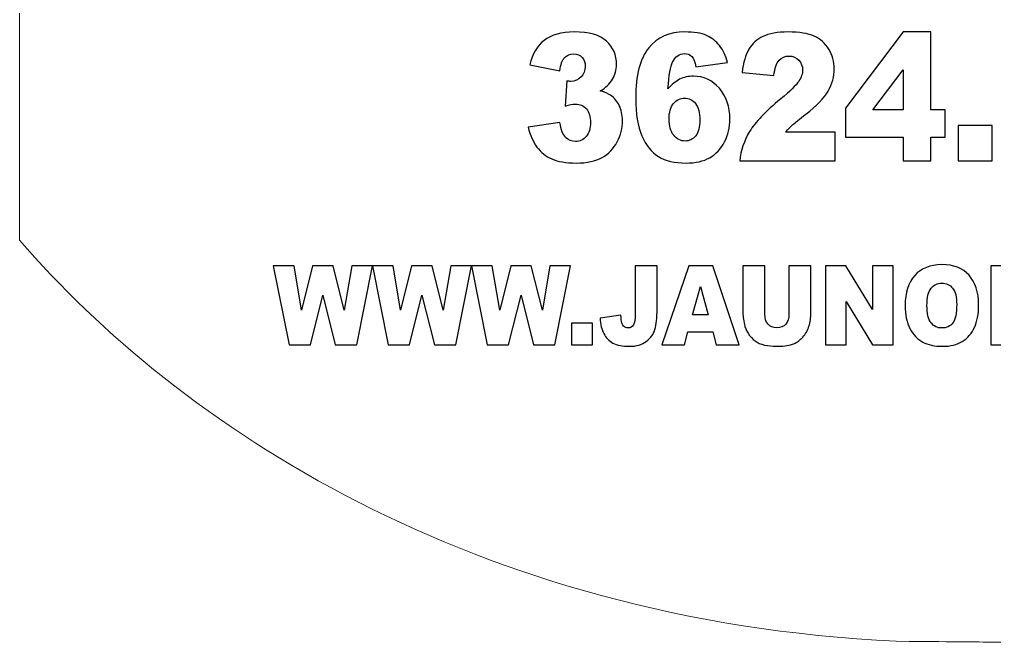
# Model space of a CAD drawing. Header units: millimetres. Extents: x -36.6 to 36.6, y -61.5 to 34.1.
# Drawn here: x -36.63 to 0.76, y -61.48 to -37.58 of the extents above; entities that cross this region are included whole.
import ezdxf

# ---------------------------------------------------------------- set-up
doc = ezdxf.new("R2010")
doc.units = ezdxf.units.MM
doc.header["$MEASUREMENT"] = 0
doc.layers.add('Camada 1', color=7, linetype='Continuous')

msp = doc.modelspace()

# ---------------------------------------------------------------- linework, layer by layer
at = {"layer": 'Camada 1', "color": 240, "lineweight": 9}
msp.add_open_spline([(2.6558, -61.481), (13.2962, -59.6781), (24.0789, -58.4279), (36.6337, -44.917), (36.6337, -44.917), (36.6337, -44.917), (36.6337, -35.8529), (36.6337, -35.8529), (36.6337, -35.8529), (36.6337, -35.8529), (33.5469, -29.9349), (33.5469, -29.9349), (33.5469, -29.9349), (33.5469, -29.9349), (33.8355, -20.6346), (33.8355, -20.6346), (33.8355, -20.6346), (33.8355, -20.6346), (32.3837, -16.1027), (32.3837, -16.1027), (32.3837, -16.1027), (32.3837, -16.1027), (33.8355, -11.5709), (33.8355, -11.5709), (33.8355, -11.5709), (33.8355, -11.5709), (33.5469, -2.2706), (33.5469, -2.2706), (33.5469, -2.2706), (33.5469, -2.2706), (36.6337, 3.6474), (36.6337, 3.6474), (36.6337, 3.6474), (36.6337, 3.6474), (36.6337, 12.7115), (36.6337, 12.7115), (36.6337, 12.7115), (24.0789, 26.2224), (13.2962, 27.4726), (2.6558, 29.2755), (2.6558, 29.2755), (2.6558, 29.2755), (2.6558, 31.2407), (2.6558, 31.2407), (2.6558, 31.2407), (2.6558, 31.2407), (2.6159, 31.2407), (2.6159, 31.2407), (2.6159, 31.2407), (2.6159, 32.8047), (1.3658, 34.0726), (-0.1763, 34.0726), (-0.1763, 34.0726), (-1.7184, 34.0726), (-2.9685, 32.8047), (-2.9685, 31.2407), (-2.9685, 31.2407), (-2.9685, 31.2407), (-3.0084, 31.2407), (-3.0084, 31.2407), (-3.0084, 31.2407), (-3.0084, 31.2407), (-3.0084, 29.2299), (-3.0084, 29.2299), (-3.0084, 29.2299), (-19.2991, 28.4304), (-30.5081, 20.9288), (-36.6336, 13.8361), (-36.6336, 13.8361), (-36.6336, 13.8361), (-36.6335, 3.6474), (-36.6335, 3.6474), (-36.6335, 3.6474), (-36.6335, 3.6474), (-33.5467, -2.2706), (-33.5467, -2.2706), (-33.5467, -2.2706), (-33.5467, -2.2706), (-33.8353, -11.5709), (-33.8353, -11.5709), (-33.8353, -11.5709), (-33.8353, -11.5709), (-32.3835, -16.1027), (-32.3835, -16.1027), (-32.3835, -16.1027), (-32.3835, -16.1027), (-33.8353, -20.6346), (-33.8353, -20.6346), (-33.8353, -20.6346), (-33.8353, -20.6346), (-33.5467, -29.9349), (-33.5467, -29.9349), (-33.5467, -29.9349), (-33.5467, -29.9349), (-36.6335, -35.8529), (-36.6335, -35.8529), (-36.6335, -35.8529), (-36.6335, -35.8529), (-36.6336, -46.0416), (-36.6336, -46.0416), (-36.6336, -46.0416), (-30.5081, -53.1343), (-19.2991, -60.6359), (-3.0084, -61.4354), (-3.0084, -61.4354), (2.6558, -61.481), (-3.0084, -61.4354), (2.6558, -61.481)], degree=3, knots=[0, 0, 0, 0, 0.0357143, 0.0357143, 0.0357143, 0.0357143, 0.0714286, 0.0714286, 0.0714286, 0.0714286, 0.1071429, 0.1071429, 0.1071429, 0.1071429, 0.1428571, 0.1428571, 0.1428571, 0.1428571, 0.1785714, 0.1785714, 0.1785714, 0.1785714, 0.2142857, 0.2142857, 0.2142857, 0.2142857, 0.25, 0.25, 0.25, 0.25, 0.2857143, 0.2857143, 0.2857143, 0.2857143, 0.3214286, 0.3214286, 0.3214286, 0.3214286, 0.3571429, 0.3571429, 0.3571429, 0.3571429, 0.3928571, 0.3928571, 0.3928571, 0.3928571, 0.4285714, 0.4285714, 0.4285714, 0.4285714, 0.4642857, 0.4642857, 0.4642857, 0.4642857, 0.5, 0.5, 0.5, 0.5, 0.5357143, 0.5357143, 0.5357143, 0.5357143, 0.5714286, 0.5714286, 0.5714286, 0.5714286, 0.6071429, 0.6071429, 0.6071429, 0.6071429, 0.6428571, 0.6428571, 0.6428571, 0.6428571, 0.6785714, 0.6785714, 0.6785714, 0.6785714, 0.7142857, 0.7142857, 0.7142857, 0.7142857, 0.75, 0.75, 0.75, 0.75, 0.7857143, 0.7857143, 0.7857143, 0.7857143, 0.8214286, 0.8214286, 0.8214286, 0.8214286, 0.8571429, 0.8571429, 0.8571429, 0.8571429, 0.8928571, 0.8928571, 0.8928571, 0.8928571, 0.9285714, 0.9285714, 0.9285714, 0.9285714, 1, 1, 1, 1], dxfattribs=at)
at = {"layer": 'Camada 1', "color": 250}
for points, knots in [([(-15.9088, -39.544), (-15.9088, -39.544), (-17.0605, -39.3164), (-17.0605, -39.3164), (-17.0605, -39.3164), (-16.9645, -38.9098), (-16.7818, -38.5983), (-16.5092, -38.3809), (-16.5092, -38.3809), (-16.2376, -38.1645), (-15.8527, -38.0558), (-15.3555, -38.0558), (-15.3555, -38.0558), (-14.7837, -38.0558), (-14.3712, -38.1736), (-14.1161, -38.4103), (-14.1161, -38.4103), (-13.8618, -38.647), (-13.7342, -38.9449), (-13.7342, -39.3028), (-13.7342, -39.3028), (-13.7342, -39.5123), (-13.7863, -39.7026), (-13.8893, -39.8725), (-13.8893, -39.8725), (-13.9925, -40.0424), (-14.1477, -40.1919), (-14.3559, -40.3199), (-14.3559, -40.3199), (-14.1865, -40.3663), (-14.0568, -40.4207), (-13.968, -40.483), (-13.968, -40.483), (-13.822, -40.5826), (-13.7097, -40.714), (-13.629, -40.876), (-13.629, -40.876), (-13.5484, -41.0391), (-13.5076, -41.2327), (-13.5076, -41.4581), (-13.5076, -41.4581), (-13.5076, -41.7413), (-13.5739, -42.0131), (-13.7076, -42.2736), (-13.7076, -42.2736), (-13.8414, -42.533), (-14.0333, -42.7334), (-14.2845, -42.8739), (-14.2845, -42.8739), (-14.5357, -43.0143), (-14.8654, -43.0845), (-15.2748, -43.0845), (-15.2748, -43.0845), (-15.673, -43.0845), (-15.9874, -43.0324), (-16.2172, -42.9282), (-16.2172, -42.9282), (-16.4479, -42.824), (-16.6368, -42.6723), (-16.7858, -42.4718), (-16.7858, -42.4718), (-16.9339, -42.2713), (-17.0482, -42.0188), (-17.1279, -41.7152), (-17.1279, -41.7152), (-17.1279, -41.7152), (-15.9088, -41.5352), (-15.9088, -41.5352), (-15.9088, -41.5352), (-15.8609, -41.8081), (-15.7874, -41.9984), (-15.6863, -42.1037), (-15.6863, -42.1037), (-15.5862, -42.209), (-15.4586, -42.2623), (-15.3024, -42.2623), (-15.3024, -42.2623), (-15.1401, -42.2623), (-15.0042, -42.1955), (-14.8951, -42.0629), (-14.8951, -42.0629), (-14.7868, -41.9304), (-14.7327, -41.7537), (-14.7327, -41.5318), (-14.7327, -41.5318), (-14.7327, -41.3064), (-14.7847, -41.1319), (-14.8889, -41.0074), (-14.8889, -41.0074), (-14.9931, -40.8839), (-15.1349, -40.8216), (-15.3136, -40.8216), (-15.3136, -40.8216), (-15.4086, -40.8216), (-15.5403, -40.8477), (-15.7067, -40.9009), (-15.7067, -40.9009), (-15.7067, -40.9009), (-15.6434, -39.9348), (-15.6434, -39.9348), (-15.6434, -39.9348), (-15.577, -39.9461), (-15.525, -39.9518), (-15.4872, -39.9518), (-15.4872, -39.9518), (-15.3299, -39.9518), (-15.1982, -39.8951), (-15.0931, -39.783), (-15.0931, -39.783), (-14.9879, -39.6709), (-14.9348, -39.5384), (-14.9348, -39.3843), (-14.9348, -39.3843), (-14.9348, -39.236), (-14.9747, -39.1182), (-15.0533, -39.031), (-15.0533, -39.031), (-15.133, -38.9426), (-15.2421, -38.8985), (-15.38, -38.8985), (-15.38, -38.8985), (-15.5229, -38.8985), (-15.6383, -38.946), (-15.7282, -39.0423), (-15.7282, -39.0423), (-15.817, -39.1374), (-15.8772, -39.3051), (-15.9088, -39.544)], [0, 0, 0, 0, 0.030303, 0.030303, 0.030303, 0.030303, 0.0606061, 0.0606061, 0.0606061, 0.0606061, 0.0909091, 0.0909091, 0.0909091, 0.0909091, 0.1212121, 0.1212121, 0.1212121, 0.1212121, 0.1515152, 0.1515152, 0.1515152, 0.1515152, 0.1818182, 0.1818182, 0.1818182, 0.1818182, 0.2121212, 0.2121212, 0.2121212, 0.2121212, 0.2424242, 0.2424242, 0.2424242, 0.2424242, 0.2727273, 0.2727273, 0.2727273, 0.2727273, 0.3030303, 0.3030303, 0.3030303, 0.3030303, 0.3333333, 0.3333333, 0.3333333, 0.3333333, 0.3636364, 0.3636364, 0.3636364, 0.3636364, 0.3939394, 0.3939394, 0.3939394, 0.3939394, 0.4242424, 0.4242424, 0.4242424, 0.4242424, 0.4545455, 0.4545455, 0.4545455, 0.4545455, 0.4848485, 0.4848485, 0.4848485, 0.4848485, 0.5151515, 0.5151515, 0.5151515, 0.5151515, 0.5454545, 0.5454545, 0.5454545, 0.5454545, 0.5757576, 0.5757576, 0.5757576, 0.5757576, 0.6060606, 0.6060606, 0.6060606, 0.6060606, 0.6363636, 0.6363636, 0.6363636, 0.6363636, 0.6666667, 0.6666667, 0.6666667, 0.6666667, 0.6969697, 0.6969697, 0.6969697, 0.6969697, 0.7272727, 0.7272727, 0.7272727, 0.7272727, 0.7575758, 0.7575758, 0.7575758, 0.7575758, 0.7878788, 0.7878788, 0.7878788, 0.7878788, 0.8181818, 0.8181818, 0.8181818, 0.8181818, 0.8484848, 0.8484848, 0.8484848, 0.8484848, 0.8787879, 0.8787879, 0.8787879, 0.8787879, 0.9090909, 0.9090909, 0.9090909, 0.9090909, 0.9393939, 0.9393939, 0.9393939, 0.9393939, 1, 1, 1, 1]), ([(-9.4768, -39.2303), (-9.4768, -39.2303), (-10.6896, -39.3945), (-10.6896, -39.3945), (-10.6896, -39.3945), (-10.7214, -39.2077), (-10.7744, -39.0763), (-10.8489, -39.0004), (-10.8489, -39.0004), (-10.9245, -38.9234), (-11.0164, -38.8849), (-11.1257, -38.8849), (-11.1257, -38.8849), (-11.3227, -38.8849), (-11.4758, -38.9947), (-11.585, -39.2156), (-11.585, -39.2156), (-11.6647, -39.3753), (-11.7239, -39.7151), (-11.7617, -40.2361), (-11.7617, -40.2361), (-11.6157, -40.0718), (-11.4667, -39.9506), (-11.3135, -39.8725), (-11.3135, -39.8725), (-11.1593, -39.7943), (-10.9827, -39.7547), (-10.7816, -39.7547), (-10.7816, -39.7547), (-10.3905, -39.7547), (-10.0597, -39.9099), (-9.7902, -40.2191), (-9.7902, -40.2191), (-9.5197, -40.5294), (-9.3849, -40.9224), (-9.3849, -41.3981), (-9.3849, -41.3981), (-9.3849, -41.7186), (-9.4533, -42.012), (-9.5901, -42.2781), (-9.5901, -42.2781), (-9.7269, -42.5432), (-9.9158, -42.7448), (-10.1578, -42.8807), (-10.1578, -42.8807), (-10.4007, -43.0166), (-10.704, -43.0845), (-11.0695, -43.0845), (-11.0695, -43.0845), (-11.5085, -43.0845), (-11.8597, -43.0019), (-12.1252, -42.8354), (-12.1252, -42.8354), (-12.3906, -42.67), (-12.6029, -42.405), (-12.7612, -42.0414), (-12.7612, -42.0414), (-12.9194, -41.6779), (-12.9991, -41.1965), (-12.9991, -40.5962), (-12.9991, -40.5962), (-12.9991, -39.7185), (-12.8327, -39.0763), (-12.4988, -38.6674), (-12.4988, -38.6674), (-12.166, -38.2597), (-11.7045, -38.0558), (-11.1134, -38.0558), (-11.1134, -38.0558), (-10.7642, -38.0558), (-10.4885, -38.1), (-10.2864, -38.1895), (-10.2864, -38.1895), (-10.0842, -38.2789), (-9.9158, -38.4103), (-9.7821, -38.5813), (-9.7821, -38.5813), (-9.6483, -38.7535), (-9.5462, -38.9698), (-9.4768, -39.2303)], [0, 0, 0, 0, 0.047619, 0.047619, 0.047619, 0.047619, 0.0952381, 0.0952381, 0.0952381, 0.0952381, 0.1428571, 0.1428571, 0.1428571, 0.1428571, 0.1904762, 0.1904762, 0.1904762, 0.1904762, 0.2380952, 0.2380952, 0.2380952, 0.2380952, 0.2857143, 0.2857143, 0.2857143, 0.2857143, 0.3333333, 0.3333333, 0.3333333, 0.3333333, 0.3809524, 0.3809524, 0.3809524, 0.3809524, 0.4285714, 0.4285714, 0.4285714, 0.4285714, 0.4761905, 0.4761905, 0.4761905, 0.4761905, 0.5238095, 0.5238095, 0.5238095, 0.5238095, 0.5714286, 0.5714286, 0.5714286, 0.5714286, 0.6190476, 0.6190476, 0.6190476, 0.6190476, 0.6666667, 0.6666667, 0.6666667, 0.6666667, 0.7142857, 0.7142857, 0.7142857, 0.7142857, 0.7619048, 0.7619048, 0.7619048, 0.7619048, 0.8095238, 0.8095238, 0.8095238, 0.8095238, 0.8571429, 0.8571429, 0.8571429, 0.8571429, 0.9047619, 0.9047619, 0.9047619, 0.9047619, 1, 1, 1, 1]), ([(-5.354, -43.003), (-5.354, -43.003), (-9.0111, -43.003), (-9.0111, -43.003), (-9.0111, -43.003), (-8.9693, -42.6032), (-8.8416, -42.226), (-8.6293, -41.8738), (-8.6293, -41.8738), (-8.4169, -41.5204), (-8.0187, -41.1036), (-7.4348, -40.6234), (-7.4348, -40.6234), (-7.0774, -40.3289), (-6.8487, -40.1058), (-6.7476, -39.9529), (-6.7476, -39.9529), (-6.6475, -39.8), (-6.5975, -39.655), (-6.5975, -39.518), (-6.5975, -39.518), (-6.5975, -39.3696), (-6.6465, -39.2428), (-6.7456, -39.1374), (-6.7456, -39.1374), (-6.8446, -39.0321), (-6.9692, -38.98), (-7.1193, -38.98), (-7.1193, -38.98), (-7.2745, -38.98), (-7.402, -39.0344), (-7.5011, -39.1431), (-7.5011, -39.1431), (-7.6002, -39.253), (-7.6665, -39.4444), (-7.7002, -39.7207), (-7.7002, -39.7207), (-7.7002, -39.7207), (-8.9192, -39.6109), (-8.9192, -39.6109), (-8.9192, -39.6109), (-8.8712, -39.2292), (-8.7834, -38.9324), (-8.6558, -38.7184), (-8.6558, -38.7184), (-8.5282, -38.5043), (-8.3485, -38.3412), (-8.1168, -38.2268), (-8.1168, -38.2268), (-7.8839, -38.1124), (-7.5624, -38.0558), (-7.1519, -38.0558), (-7.1519, -38.0558), (-6.7232, -38.0558), (-6.3903, -38.1102), (-6.1514, -38.2189), (-6.1514, -38.2189), (-5.9135, -38.3265), (-5.7256, -38.493), (-5.5899, -38.7172), (-5.5899, -38.7172), (-5.453, -38.9426), (-5.3846, -39.1941), (-5.3846, -39.4727), (-5.3846, -39.4727), (-5.3846, -39.7683), (-5.4632, -40.0514), (-5.6195, -40.3221), (-5.6195, -40.3221), (-5.7757, -40.5917), (-6.0605, -40.8884), (-6.474, -41.2112), (-6.474, -41.2112), (-6.719, -41.3992), (-6.8834, -41.5318), (-6.9661, -41.6065), (-6.9661, -41.6065), (-7.0489, -41.6824), (-7.1459, -41.7798), (-7.2581, -41.9021), (-7.2581, -41.9021), (-7.2581, -41.9021), (-5.354, -41.9021), (-5.354, -41.9021), (-5.354, -41.9021), (-5.354, -41.9021), (-5.354, -43.003), (-5.354, -43.003)], [0, 0, 0, 0, 0.0434783, 0.0434783, 0.0434783, 0.0434783, 0.0869565, 0.0869565, 0.0869565, 0.0869565, 0.1304348, 0.1304348, 0.1304348, 0.1304348, 0.173913, 0.173913, 0.173913, 0.173913, 0.2173913, 0.2173913, 0.2173913, 0.2173913, 0.2608696, 0.2608696, 0.2608696, 0.2608696, 0.3043478, 0.3043478, 0.3043478, 0.3043478, 0.3478261, 0.3478261, 0.3478261, 0.3478261, 0.3913043, 0.3913043, 0.3913043, 0.3913043, 0.4347826, 0.4347826, 0.4347826, 0.4347826, 0.4782609, 0.4782609, 0.4782609, 0.4782609, 0.5217391, 0.5217391, 0.5217391, 0.5217391, 0.5652174, 0.5652174, 0.5652174, 0.5652174, 0.6086957, 0.6086957, 0.6086957, 0.6086957, 0.6521739, 0.6521739, 0.6521739, 0.6521739, 0.6956522, 0.6956522, 0.6956522, 0.6956522, 0.7391304, 0.7391304, 0.7391304, 0.7391304, 0.7826087, 0.7826087, 0.7826087, 0.7826087, 0.826087, 0.826087, 0.826087, 0.826087, 0.8695652, 0.8695652, 0.8695652, 0.8695652, 0.9130435, 0.9130435, 0.9130435, 0.9130435, 1, 1, 1, 1]), ([(-2.7383, -42.0924), (-2.7383, -42.0924), (-4.9558, -42.0924), (-4.9558, -42.0924), (-4.9558, -42.0924), (-4.9558, -42.0924), (-4.9558, -40.9813), (-4.9558, -40.9813), (-4.9558, -40.9813), (-4.9558, -40.9813), (-2.7383, -38.0558), (-2.7383, -38.0558), (-2.7383, -38.0558), (-2.7383, -38.0558), (-1.6785, -38.0558), (-1.6785, -38.0558), (-1.6785, -38.0558), (-1.6785, -38.0558), (-1.6785, -41.0459), (-1.6785, -41.0459), (-1.6785, -41.0459), (-1.6785, -41.0459), (-1.1272, -41.0459), (-1.1272, -41.0459), (-1.1272, -41.0459), (-1.1272, -41.0459), (-1.1272, -42.0924), (-1.1272, -42.0924), (-1.1272, -42.0924), (-1.1272, -42.0924), (-1.6785, -42.0924), (-1.6785, -42.0924), (-1.6785, -42.0924), (-1.6785, -42.0924), (-1.6785, -43.003), (-1.6785, -43.003), (-1.6785, -43.003), (-1.6785, -43.003), (-2.7383, -43.003), (-2.7383, -43.003), (-2.7383, -43.003), (-2.7383, -43.003), (-2.7383, -42.0924), (-2.7383, -42.0924)], [0, 0, 0, 0, 0.0833333, 0.0833333, 0.0833333, 0.0833333, 0.1666667, 0.1666667, 0.1666667, 0.1666667, 0.25, 0.25, 0.25, 0.25, 0.3333333, 0.3333333, 0.3333333, 0.3333333, 0.4166667, 0.4166667, 0.4166667, 0.4166667, 0.5, 0.5, 0.5, 0.5, 0.5833333, 0.5833333, 0.5833333, 0.5833333, 0.6666667, 0.6666667, 0.6666667, 0.6666667, 0.75, 0.75, 0.75, 0.75, 0.8333333, 0.8333333, 0.8333333, 0.8333333, 1, 1, 1, 1]), ([(-2.7383, -41.0459), (-2.7383, -41.0459), (-2.7383, -39.5101), (-2.7383, -39.5101), (-2.7383, -39.5101), (-2.7383, -39.5101), (-3.9094, -41.0459), (-3.9094, -41.0459), (-3.9094, -41.0459), (-3.9094, -41.0459), (-2.7383, -41.0459), (-2.7383, -41.0459)], [0, 0, 0, 0, 0.25, 0.25, 0.25, 0.25, 0.5, 0.5, 0.5, 0.5, 1, 1, 1, 1]), ([(-11.7198, -41.3981), (-11.7198, -41.662), (-11.6596, -41.8681), (-11.5401, -42.0176), (-11.5401, -42.0176), (-11.4197, -42.1671), (-11.2737, -42.2419), (-11.1001, -42.2419), (-11.1001, -42.2419), (-10.9398, -42.2419), (-10.8061, -42.1739), (-10.6978, -42.0392), (-10.6978, -42.0392), (-10.5907, -41.9044), (-10.5366, -41.7028), (-10.5366, -41.4343), (-10.5366, -41.4343), (-10.5366, -41.1603), (-10.5926, -40.9507), (-10.704, -40.8069), (-10.704, -40.8069), (-10.8163, -40.663), (-10.9551, -40.5906), (-11.1205, -40.5906), (-11.1205, -40.5906), (-11.29, -40.5906), (-11.433, -40.6608), (-11.5473, -40.8001), (-11.5473, -40.8001), (-11.6626, -40.9394), (-11.7198, -41.1387), (-11.7198, -41.3981)], [0, 0, 0, 0, 0.1111111, 0.1111111, 0.1111111, 0.1111111, 0.2222222, 0.2222222, 0.2222222, 0.2222222, 0.3333333, 0.3333333, 0.3333333, 0.3333333, 0.4444444, 0.4444444, 0.4444444, 0.4444444, 0.5555556, 0.5555556, 0.5555556, 0.5555556, 0.6666667, 0.6666667, 0.6666667, 0.6666667, 0.7777778, 0.7777778, 0.7777778, 0.7777778, 1, 1, 1, 1]), ([(-0.6249, -41.6507), (-0.6249, -41.6507), (0.6738, -41.6507), (0.6738, -41.6507), (0.6738, -41.6507), (0.6738, -41.6507), (0.6738, -43.003), (0.6738, -43.003), (0.6738, -43.003), (0.6738, -43.003), (-0.6249, -43.003), (-0.6249, -43.003), (-0.6249, -43.003), (-0.6249, -43.003), (-0.6249, -41.6507), (-0.6249, -41.6507)], [0, 0, 0, 0, 0.2, 0.2, 0.2, 0.2, 0.4, 0.4, 0.4, 0.4, 0.6, 0.6, 0.6, 0.6, 1, 1, 1, 1]), ([(-26.8993, -47.0353), (-26.8993, -47.0353), (-26.1013, -47.0353), (-26.1013, -47.0353), (-26.1013, -47.0353), (-26.1013, -47.0353), (-25.8144, -48.7264), (-25.8144, -48.7264), (-25.8144, -48.7264), (-25.8144, -48.7264), (-25.3939, -47.0353), (-25.3939, -47.0353), (-25.3939, -47.0353), (-25.3939, -47.0353), (-24.6022, -47.0353), (-24.6022, -47.0353), (-24.6022, -47.0353), (-24.6022, -47.0353), (-24.1785, -48.7292), (-24.1785, -48.7292), (-24.1785, -48.7292), (-24.1785, -48.7292), (-23.8897, -47.0353), (-23.8897, -47.0353), (-23.8897, -47.0353), (-23.8897, -47.0353), (-23.0955, -47.0353), (-23.0955, -47.0353), (-23.0955, -47.0353), (-23.0955, -47.0353), (-23.6953, -50.0662), (-23.6953, -50.0662), (-23.6953, -50.0662), (-23.6953, -50.0662), (-24.5199, -50.0662), (-24.5199, -50.0662), (-24.5199, -50.0662), (-24.5199, -50.0662), (-24.9974, -48.1578), (-24.9974, -48.1578), (-24.9974, -48.1578), (-24.9974, -48.1578), (-25.4718, -50.0662), (-25.4718, -50.0662), (-25.4718, -50.0662), (-25.4718, -50.0662), (-26.2951, -50.0662), (-26.2951, -50.0662), (-26.2951, -50.0662), (-26.2951, -50.0662), (-26.8993, -47.0353), (-26.8993, -47.0353)], [0, 0, 0, 0, 0.0714286, 0.0714286, 0.0714286, 0.0714286, 0.1428571, 0.1428571, 0.1428571, 0.1428571, 0.2142857, 0.2142857, 0.2142857, 0.2142857, 0.2857143, 0.2857143, 0.2857143, 0.2857143, 0.3571429, 0.3571429, 0.3571429, 0.3571429, 0.4285714, 0.4285714, 0.4285714, 0.4285714, 0.5, 0.5, 0.5, 0.5, 0.5714286, 0.5714286, 0.5714286, 0.5714286, 0.6428571, 0.6428571, 0.6428571, 0.6428571, 0.7142857, 0.7142857, 0.7142857, 0.7142857, 0.7857143, 0.7857143, 0.7857143, 0.7857143, 0.8571429, 0.8571429, 0.8571429, 0.8571429, 1, 1, 1, 1]), ([(-23.0993, -47.0353), (-23.0993, -47.0353), (-22.3013, -47.0353), (-22.3013, -47.0353), (-22.3013, -47.0353), (-22.3013, -47.0353), (-22.0144, -48.7264), (-22.0144, -48.7264), (-22.0144, -48.7264), (-22.0144, -48.7264), (-21.5939, -47.0353), (-21.5939, -47.0353), (-21.5939, -47.0353), (-21.5939, -47.0353), (-20.8022, -47.0353), (-20.8022, -47.0353), (-20.8022, -47.0353), (-20.8022, -47.0353), (-20.3785, -48.7292), (-20.3785, -48.7292), (-20.3785, -48.7292), (-20.3785, -48.7292), (-20.0897, -47.0353), (-20.0897, -47.0353), (-20.0897, -47.0353), (-20.0897, -47.0353), (-19.2955, -47.0353), (-19.2955, -47.0353), (-19.2955, -47.0353), (-19.2955, -47.0353), (-19.8953, -50.0662), (-19.8953, -50.0662), (-19.8953, -50.0662), (-19.8953, -50.0662), (-20.7199, -50.0662), (-20.7199, -50.0662), (-20.7199, -50.0662), (-20.7199, -50.0662), (-21.1974, -48.1578), (-21.1974, -48.1578), (-21.1974, -48.1578), (-21.1974, -48.1578), (-21.6718, -50.0662), (-21.6718, -50.0662), (-21.6718, -50.0662), (-21.6718, -50.0662), (-22.4951, -50.0662), (-22.4951, -50.0662), (-22.4951, -50.0662), (-22.4951, -50.0662), (-23.0993, -47.0353), (-23.0993, -47.0353)], [0, 0, 0, 0, 0.0714286, 0.0714286, 0.0714286, 0.0714286, 0.1428571, 0.1428571, 0.1428571, 0.1428571, 0.2142857, 0.2142857, 0.2142857, 0.2142857, 0.2857143, 0.2857143, 0.2857143, 0.2857143, 0.3571429, 0.3571429, 0.3571429, 0.3571429, 0.4285714, 0.4285714, 0.4285714, 0.4285714, 0.5, 0.5, 0.5, 0.5, 0.5714286, 0.5714286, 0.5714286, 0.5714286, 0.6428571, 0.6428571, 0.6428571, 0.6428571, 0.7142857, 0.7142857, 0.7142857, 0.7142857, 0.7857143, 0.7857143, 0.7857143, 0.7857143, 0.8571429, 0.8571429, 0.8571429, 0.8571429, 1, 1, 1, 1]), ([(-19.2993, -47.0353), (-19.2993, -47.0353), (-18.5013, -47.0353), (-18.5013, -47.0353), (-18.5013, -47.0353), (-18.5013, -47.0353), (-18.2144, -48.7264), (-18.2144, -48.7264), (-18.2144, -48.7264), (-18.2144, -48.7264), (-17.7939, -47.0353), (-17.7939, -47.0353), (-17.7939, -47.0353), (-17.7939, -47.0353), (-17.0022, -47.0353), (-17.0022, -47.0353), (-17.0022, -47.0353), (-17.0022, -47.0353), (-16.5785, -48.7292), (-16.5785, -48.7292), (-16.5785, -48.7292), (-16.5785, -48.7292), (-16.2897, -47.0353), (-16.2897, -47.0353), (-16.2897, -47.0353), (-16.2897, -47.0353), (-15.4955, -47.0353), (-15.4955, -47.0353), (-15.4955, -47.0353), (-15.4955, -47.0353), (-16.0953, -50.0662), (-16.0953, -50.0662), (-16.0953, -50.0662), (-16.0953, -50.0662), (-16.9199, -50.0662), (-16.9199, -50.0662), (-16.9199, -50.0662), (-16.9199, -50.0662), (-17.3974, -48.1578), (-17.3974, -48.1578), (-17.3974, -48.1578), (-17.3974, -48.1578), (-17.8718, -50.0662), (-17.8718, -50.0662), (-17.8718, -50.0662), (-17.8718, -50.0662), (-18.6951, -50.0662), (-18.6951, -50.0662), (-18.6951, -50.0662), (-18.6951, -50.0662), (-19.2993, -47.0353), (-19.2993, -47.0353)], [0, 0, 0, 0, 0.0714286, 0.0714286, 0.0714286, 0.0714286, 0.1428571, 0.1428571, 0.1428571, 0.1428571, 0.2142857, 0.2142857, 0.2142857, 0.2142857, 0.2857143, 0.2857143, 0.2857143, 0.2857143, 0.3571429, 0.3571429, 0.3571429, 0.3571429, 0.4285714, 0.4285714, 0.4285714, 0.4285714, 0.5, 0.5, 0.5, 0.5, 0.5714286, 0.5714286, 0.5714286, 0.5714286, 0.6428571, 0.6428571, 0.6428571, 0.6428571, 0.7142857, 0.7142857, 0.7142857, 0.7142857, 0.7857143, 0.7857143, 0.7857143, 0.7857143, 0.8571429, 0.8571429, 0.8571429, 0.8571429, 1, 1, 1, 1]), ([(-13.021, -47.0353), (-13.021, -47.0353), (-12.1774, -47.0353), (-12.1774, -47.0353), (-12.1774, -47.0353), (-12.1774, -47.0353), (-12.1774, -48.6813), (-12.1774, -48.6813), (-12.1774, -48.6813), (-12.1774, -49.027), (-12.2046, -49.2901), (-12.2597, -49.4707), (-12.2597, -49.4707), (-12.3149, -49.6507), (-12.4256, -49.8037), (-12.5922, -49.9293), (-12.5922, -49.9293), (-12.7588, -50.0542), (-12.9722, -50.117), (-13.2319, -50.117), (-13.2319, -50.117), (-13.5068, -50.117), (-13.7196, -50.0754), (-13.8703, -49.9928), (-13.8703, -49.9928), (-14.0216, -49.9103), (-14.1382, -49.7896), (-14.2206, -49.6302), (-14.2206, -49.6302), (-14.3029, -49.4714), (-14.3516, -49.2746), (-14.3662, -49.0404), (-14.3662, -49.0404), (-14.3662, -49.0404), (-13.5644, -48.919), (-13.5644, -48.919), (-13.5644, -48.919), (-13.5631, -49.0517), (-13.5523, -49.1504), (-13.5327, -49.2146), (-13.5327, -49.2146), (-13.5131, -49.2795), (-13.4795, -49.3311), (-13.432, -49.3713), (-13.432, -49.3713), (-13.3997, -49.3974), (-13.3541, -49.4101), (-13.2946, -49.4101), (-13.2946, -49.4101), (-13.2002, -49.4101), (-13.1312, -49.3713), (-13.0869, -49.2937), (-13.0869, -49.2937), (-13.0431, -49.2161), (-13.021, -49.0848), (-13.021, -48.9007), (-13.021, -48.9007), (-13.021, -48.9007), (-13.021, -47.0353), (-13.021, -47.0353)], [0, 0, 0, 0, 0.0625, 0.0625, 0.0625, 0.0625, 0.125, 0.125, 0.125, 0.125, 0.1875, 0.1875, 0.1875, 0.1875, 0.25, 0.25, 0.25, 0.25, 0.3125, 0.3125, 0.3125, 0.3125, 0.375, 0.375, 0.375, 0.375, 0.4375, 0.4375, 0.4375, 0.4375, 0.5, 0.5, 0.5, 0.5, 0.5625, 0.5625, 0.5625, 0.5625, 0.625, 0.625, 0.625, 0.625, 0.6875, 0.6875, 0.6875, 0.6875, 0.75, 0.75, 0.75, 0.75, 0.8125, 0.8125, 0.8125, 0.8125, 0.875, 0.875, 0.875, 0.875, 1, 1, 1, 1]), ([(-10.0431, -49.5667), (-10.0431, -49.5667), (-10.9956, -49.5667), (-10.9956, -49.5667), (-10.9956, -49.5667), (-10.9956, -49.5667), (-11.1324, -50.0662), (-11.1324, -50.0662), (-11.1324, -50.0662), (-11.1324, -50.0662), (-11.9906, -50.0662), (-11.9906, -50.0662), (-11.9906, -50.0662), (-11.9906, -50.0662), (-10.9665, -47.0353), (-10.9665, -47.0353), (-10.9665, -47.0353), (-10.9665, -47.0353), (-10.0462, -47.0353), (-10.0462, -47.0353), (-10.0462, -47.0353), (-10.0462, -47.0353), (-9.0265, -50.0662), (-9.0265, -50.0662), (-9.0265, -50.0662), (-9.0265, -50.0662), (-9.9069, -50.0662), (-9.9069, -50.0662), (-9.9069, -50.0662), (-9.9069, -50.0662), (-10.0431, -49.5667), (-10.0431, -49.5667)], [0, 0, 0, 0, 0.1111111, 0.1111111, 0.1111111, 0.1111111, 0.2222222, 0.2222222, 0.2222222, 0.2222222, 0.3333333, 0.3333333, 0.3333333, 0.3333333, 0.4444444, 0.4444444, 0.4444444, 0.4444444, 0.5555556, 0.5555556, 0.5555556, 0.5555556, 0.6666667, 0.6666667, 0.6666667, 0.6666667, 0.7777778, 0.7777778, 0.7777778, 0.7777778, 1, 1, 1, 1]), ([(-7.1202, -47.0353), (-7.1202, -47.0353), (-6.2803, -47.0353), (-6.2803, -47.0353), (-6.2803, -47.0353), (-6.2803, -47.0353), (-6.2803, -48.8407), (-6.2803, -48.8407), (-6.2803, -48.8407), (-6.2803, -49.0192), (-6.3057, -49.1885), (-6.3558, -49.3473), (-6.3558, -49.3473), (-6.4058, -49.5067), (-6.4843, -49.6457), (-6.5914, -49.7649), (-6.5914, -49.7649), (-6.6984, -49.8842), (-6.8105, -49.9674), (-6.9277, -50.0161), (-6.9277, -50.0161), (-7.0911, -50.0831), (-7.2874, -50.117), (-7.516, -50.117), (-7.516, -50.117), (-7.6484, -50.117), (-7.7928, -50.1064), (-7.9492, -50.086), (-7.9492, -50.086), (-8.1056, -50.0655), (-8.2368, -50.0246), (-8.3419, -49.9632), (-8.3419, -49.9632), (-8.447, -49.9018), (-8.5433, -49.815), (-8.6301, -49.7022), (-8.6301, -49.7022), (-8.7175, -49.5893), (-8.777, -49.4729), (-8.8093, -49.3529), (-8.8093, -49.3529), (-8.8612, -49.1603), (-8.8872, -48.9896), (-8.8872, -48.8407), (-8.8872, -48.8407), (-8.8872, -48.8407), (-8.8872, -47.0353), (-8.8872, -47.0353), (-8.8872, -47.0353), (-8.8872, -47.0353), (-8.0474, -47.0353), (-8.0474, -47.0353), (-8.0474, -47.0353), (-8.0474, -47.0353), (-8.0474, -48.8838), (-8.0474, -48.8838), (-8.0474, -48.8838), (-8.0474, -49.0488), (-8.0062, -49.178), (-7.9246, -49.2704), (-7.9246, -49.2704), (-7.8422, -49.3635), (-7.7282, -49.4101), (-7.5825, -49.4101), (-7.5825, -49.4101), (-7.4387, -49.4101), (-7.3253, -49.3642), (-7.243, -49.2725), (-7.243, -49.2725), (-7.1613, -49.1815), (-7.1202, -49.0517), (-7.1202, -48.8838), (-7.1202, -48.8838), (-7.1202, -48.8838), (-7.1202, -47.0353), (-7.1202, -47.0353)], [0, 0, 0, 0, 0.05, 0.05, 0.05, 0.05, 0.1, 0.1, 0.1, 0.1, 0.15, 0.15, 0.15, 0.15, 0.2, 0.2, 0.2, 0.2, 0.25, 0.25, 0.25, 0.25, 0.3, 0.3, 0.3, 0.3, 0.35, 0.35, 0.35, 0.35, 0.4, 0.4, 0.4, 0.4, 0.45, 0.45, 0.45, 0.45, 0.5, 0.5, 0.5, 0.5, 0.55, 0.55, 0.55, 0.55, 0.6, 0.6, 0.6, 0.6, 0.65, 0.65, 0.65, 0.65, 0.7, 0.7, 0.7, 0.7, 0.75, 0.75, 0.75, 0.75, 0.8, 0.8, 0.8, 0.8, 0.85, 0.85, 0.85, 0.85, 0.9, 0.9, 0.9, 0.9, 1, 1, 1, 1]), ([(-5.718, -47.0353), (-5.718, -47.0353), (-4.9333, -47.0353), (-4.9333, -47.0353), (-4.9333, -47.0353), (-4.9333, -47.0353), (-3.913, -48.7088), (-3.913, -48.7088), (-3.913, -48.7088), (-3.913, -48.7088), (-3.913, -47.0353), (-3.913, -47.0353), (-3.913, -47.0353), (-3.913, -47.0353), (-3.1188, -47.0353), (-3.1188, -47.0353), (-3.1188, -47.0353), (-3.1188, -47.0353), (-3.1188, -50.0662), (-3.1188, -50.0662), (-3.1188, -50.0662), (-3.1188, -50.0662), (-3.913, -50.0662), (-3.913, -50.0662), (-3.913, -50.0662), (-3.913, -50.0662), (-4.9276, -48.4019), (-4.9276, -48.4019), (-4.9276, -48.4019), (-4.9276, -48.4019), (-4.9276, -50.0662), (-4.9276, -50.0662), (-4.9276, -50.0662), (-4.9276, -50.0662), (-5.718, -50.0662), (-5.718, -50.0662), (-5.718, -50.0662), (-5.718, -50.0662), (-5.718, -47.0353), (-5.718, -47.0353)], [0, 0, 0, 0, 0.0909091, 0.0909091, 0.0909091, 0.0909091, 0.1818182, 0.1818182, 0.1818182, 0.1818182, 0.2727273, 0.2727273, 0.2727273, 0.2727273, 0.3636364, 0.3636364, 0.3636364, 0.3636364, 0.4545455, 0.4545455, 0.4545455, 0.4545455, 0.5454545, 0.5454545, 0.5454545, 0.5454545, 0.6363636, 0.6363636, 0.6363636, 0.6363636, 0.7272727, 0.7272727, 0.7272727, 0.7272727, 0.8181818, 0.8181818, 0.8181818, 0.8181818, 1, 1, 1, 1]), ([(-2.6665, -48.5529), (-2.6665, -48.0583), (-2.543, -47.6731), (-2.2954, -47.3979), (-2.2954, -47.3979), (-2.0477, -47.1221), (-1.7032, -46.9845), (-1.2612, -46.9845), (-1.2612, -46.9845), (-0.8083, -46.9845), (-0.4593, -47.12), (-0.2143, -47.3902), (-0.2143, -47.3902), (0.0309, -47.6611), (0.1531, -48.0407), (0.1531, -48.5282), (0.1531, -48.5282), (0.1531, -48.8823), (0.0999, -49.1723), (-0.0071, -49.3988), (-0.0071, -49.3988), (-0.1142, -49.6253), (-0.2693, -49.8016), (-0.4714, -49.9279), (-0.4714, -49.9279), (-0.6741, -50.0542), (-0.9261, -50.117), (-1.2282, -50.117), (-1.2282, -50.117), (-1.5348, -50.117), (-1.7887, -50.0627), (-1.9901, -49.954), (-1.9901, -49.954), (-2.1909, -49.8447), (-2.3543, -49.6725), (-2.4791, -49.4369), (-2.4791, -49.4369), (-2.6038, -49.2019), (-2.6665, -48.907), (-2.6665, -48.5529)], [0, 0, 0, 0, 0.0909091, 0.0909091, 0.0909091, 0.0909091, 0.1818182, 0.1818182, 0.1818182, 0.1818182, 0.2727273, 0.2727273, 0.2727273, 0.2727273, 0.3636364, 0.3636364, 0.3636364, 0.3636364, 0.4545455, 0.4545455, 0.4545455, 0.4545455, 0.5454545, 0.5454545, 0.5454545, 0.5454545, 0.6363636, 0.6363636, 0.6363636, 0.6363636, 0.7272727, 0.7272727, 0.7272727, 0.7272727, 0.8181818, 0.8181818, 0.8181818, 0.8181818, 1, 1, 1, 1]), ([(0.6167, -50.0662), (0.6167, -50.0662), (0.6167, -47.0353), (0.6167, -47.0353), (0.6167, -47.0353), (0.6167, -47.0353), (2.0176, -47.0353), (2.0176, -47.0353), (2.0176, -47.0353), (2.2773, -47.0353), (2.4762, -47.06), (2.613, -47.1101), (2.613, -47.1101), (2.7504, -47.1595), (2.8613, -47.2519), (2.9455, -47.3859), (2.9455, -47.3859), (3.0297, -47.5207), (3.0715, -47.6851), (3.0715, -47.8784), (3.0715, -47.8784), (3.0715, -48.0463), (3.0392, -48.1916), (2.9747, -48.3137), (2.9747, -48.3137), (2.9106, -48.4365), (2.822, -48.5352), (2.7086, -48.6114), (2.7086, -48.6114), (2.637, -48.6594), (2.5383, -48.6996), (2.4135, -48.7314), (2.4135, -48.7314), (2.5135, -48.7688), (2.5864, -48.8054), (2.632, -48.8428), (2.632, -48.8428), (2.6623, -48.8675), (2.7073, -48.9211), (2.7662, -49.0023), (2.7662, -49.0023), (2.8245, -49.0834), (2.8638, -49.1462), (2.8834, -49.1907), (2.8834, -49.1907), (2.8834, -49.1907), (3.2919, -50.0662), (3.2919, -50.0662), (3.2919, -50.0662), (3.2919, -50.0662), (2.3419, -50.0662), (2.3419, -50.0662), (2.3419, -50.0662), (2.3419, -50.0662), (1.8928, -49.142), (1.8928, -49.142), (1.8928, -49.142), (1.8358, -49.022), (1.7852, -48.9444), (1.7409, -48.9084), (1.7409, -48.9084), (1.6801, -48.8619), (1.6111, -48.8386), (1.5344, -48.8386), (1.5344, -48.8386), (1.5344, -48.8386), (1.4603, -48.8386), (1.4603, -48.8386), (1.4603, -48.8386), (1.4603, -48.8386), (1.4603, -50.0662), (1.4603, -50.0662), (1.4603, -50.0662), (1.4603, -50.0662), (0.6167, -50.0662), (0.6167, -50.0662)], [0, 0, 0, 0, 0.05, 0.05, 0.05, 0.05, 0.1, 0.1, 0.1, 0.1, 0.15, 0.15, 0.15, 0.15, 0.2, 0.2, 0.2, 0.2, 0.25, 0.25, 0.25, 0.25, 0.3, 0.3, 0.3, 0.3, 0.35, 0.35, 0.35, 0.35, 0.4, 0.4, 0.4, 0.4, 0.45, 0.45, 0.45, 0.45, 0.5, 0.5, 0.5, 0.5, 0.55, 0.55, 0.55, 0.55, 0.6, 0.6, 0.6, 0.6, 0.65, 0.65, 0.65, 0.65, 0.7, 0.7, 0.7, 0.7, 0.75, 0.75, 0.75, 0.75, 0.8, 0.8, 0.8, 0.8, 0.85, 0.85, 0.85, 0.85, 0.9, 0.9, 0.9, 0.9, 1, 1, 1, 1]), ([(-10.2211, -48.9106), (-10.2211, -48.9106), (-10.5181, -47.8212), (-10.5181, -47.8212), (-10.5181, -47.8212), (-10.5181, -47.8212), (-10.8164, -48.9106), (-10.8164, -48.9106), (-10.8164, -48.9106), (-10.8164, -48.9106), (-10.2211, -48.9106), (-10.2211, -48.9106)], [0, 0, 0, 0, 0.25, 0.25, 0.25, 0.25, 0.5, 0.5, 0.5, 0.5, 1, 1, 1, 1]), ([(-1.8267, -48.555), (-1.8267, -48.8605), (-1.7754, -49.0806), (-1.6735, -49.2139), (-1.6735, -49.2139), (-1.5709, -49.3473), (-1.4315, -49.4143), (-1.2554, -49.4143), (-1.2554, -49.4143), (-1.0749, -49.4143), (-0.9343, -49.3487), (-0.8356, -49.2182), (-0.8356, -49.2182), (-0.7361, -49.0869), (-0.6867, -48.8527), (-0.6867, -48.5134), (-0.6867, -48.5134), (-0.6867, -48.2283), (-0.7386, -48.0202), (-0.8418, -47.889), (-0.8418, -47.889), (-0.9457, -47.757), (-1.0857, -47.6914), (-1.263, -47.6914), (-1.263, -47.6914), (-1.4328, -47.6914), (-1.5696, -47.7585), (-1.6721, -47.8918), (-1.6721, -47.8918), (-1.7754, -48.0251), (-1.8267, -48.2467), (-1.8267, -48.555)], [0, 0, 0, 0, 0.1111111, 0.1111111, 0.1111111, 0.1111111, 0.2222222, 0.2222222, 0.2222222, 0.2222222, 0.3333333, 0.3333333, 0.3333333, 0.3333333, 0.4444444, 0.4444444, 0.4444444, 0.4444444, 0.5555556, 0.5555556, 0.5555556, 0.5555556, 0.6666667, 0.6666667, 0.6666667, 0.6666667, 0.7777778, 0.7777778, 0.7777778, 0.7777778, 1, 1, 1, 1]), ([(-15.4644, -49.2238), (-15.4644, -49.2238), (-14.6588, -49.2238), (-14.6588, -49.2238), (-14.6588, -49.2238), (-14.6588, -49.2238), (-14.6588, -50.0662), (-14.6588, -50.0662), (-14.6588, -50.0662), (-14.6588, -50.0662), (-15.4644, -50.0662), (-15.4644, -50.0662), (-15.4644, -50.0662), (-15.4644, -50.0662), (-15.4644, -49.2238), (-15.4644, -49.2238)], [0, 0, 0, 0, 0.2, 0.2, 0.2, 0.2, 0.4, 0.4, 0.4, 0.4, 0.6, 0.6, 0.6, 0.6, 1, 1, 1, 1])]:
    msp.add_open_spline(points, degree=3, knots=knots, dxfattribs=at)

doc.saveas('drawing.dxf')
